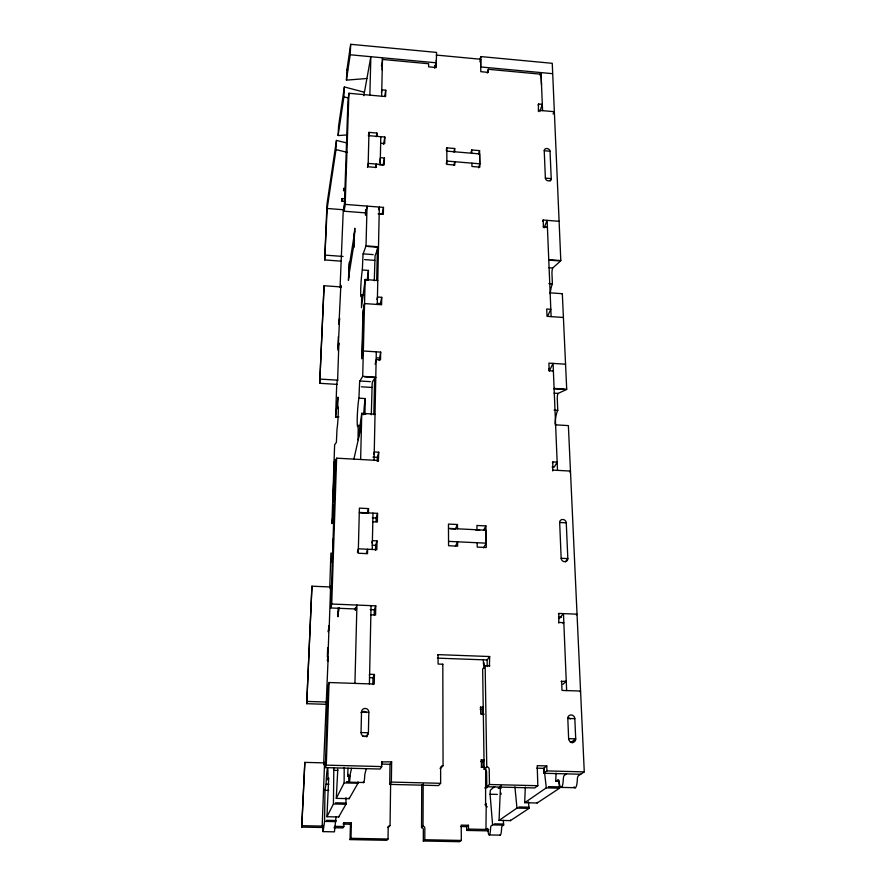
<?xml version="1.0" encoding="UTF-8"?>
<svg xmlns="http://www.w3.org/2000/svg" width="886" height="886" viewBox="0 0 886 886"><rect width="100%" height="100%" fill="white"/><g stroke="black" fill="none" stroke-linecap="round" stroke-linejoin="round"><path stroke-width="1.33" d="M344.178 767.553L344.145 782.914L336.281 798.375L349.15 798.674L357.966 783.257L357.977 781.939M336.071 816.726L334.432 831.854L323.102 831.622L324.575 821.388L324.996 789.603L326.092 784.143A13.888 0.82 -87.6 0 1 327.443 768.395A13.888 0.82 -87.6 0 1 327.886 779.979L328.717 778.096L326.945 816.726L338.685 816.981L345.961 804.255L345.983 797.599M434.649 68.178L434.649 65.42M550.339 292.358A14.143 2.99 -85.3 0 1 552.399 283.874L551.956 273.497A4.031 0.842 -85.1 0 1 552.709 268.004L560.528 261.016A4.142 0.886 -84.9 0 0 560.805 260.55L552.255 63.316L480.888 56.582L480.079 58.963M468.45 825.276L466.645 826.649L466.678 830.426L468.484 829.086L468.45 825.276L461.207 825.121L461.329 840.437L459.568 841.7L423.309 841.002L423.353 829.551A1.905 1.816 81.4 0 0 421.548 827.613L421.725 784.597M423.309 841.002L424.804 839.74L424.837 828.2A1.916 1.827 81 0 0 423.021 826.25L423.176 783.888M333.812 767.94L333.435 803.979L326.945 816.726M350.446 824.246L343.103 824.091L343.967 822.695L351.377 822.839L350.446 824.246L350.048 839.596L386.805 840.305L388.024 839.02L388.19 827.446A1.927 1.838 86.7 0 1 390.05 825.564L390.637 783.091M489.404 666.471L489.67 656.537L438.083 654.632L438.094 664.046L442.812 664.212L443.055 765.67A2.536 2.425 69.4 0 0 440.619 768.129L440.641 783.302L438.492 785.583L389.718 784.387L389.995 764.286L391.645 761.794L381.534 761.949M389.718 784.387L391.368 782.083L391.645 761.794M369.274 675.121L369.628 674.29L374.435 674.456L374.246 684.058L329.071 682.519L328.086 685.764L325.306 767.608L380.16 769.037L381.711 766.578L381.788 761.528M480.888 56.582L480.699 66.959L552.222 73.638M356.626 609.014L330.733 607.962L331.718 604.019L375.753 605.836L375.575 615.017L370.869 614.829M371.732 542.885L372.419 540.659L377.015 540.881L376.849 549.674L358.365 548.811L357.39 552.31M359.284 512.44L377.547 513.359L377.381 521.998L372.807 521.765M378.344 461.34L378.732 452.203L374.269 451.949L373.604 454.529M376.982 299.534L377.502 297.031L381.733 297.331L381.589 304.762L364.545 303.566L362.983 311.828L361.754 358.808L363.338 350.989L380.67 352.119L380.515 359.849L376.196 359.572M365.918 212.928L344.2 211.222L345.175 204.378L383.472 207.402L383.339 214.357L379.23 214.035M379.573 162.426L380.415 157.697L384.424 158.04L384.291 164.741L368.122 163.389M368.831 135.669L384.834 137.042L384.701 143.632L380.714 143.288M381.423 92.343L381.833 89.851L385.742 90.206L385.62 96.563L348.918 93.274L347.954 100.749L344.2 211.222M373.837 414.67L374.623 377.702M376.705 279.965L377.414 247.05M382.187 69.905L382.442 57.789M361.189 712.743L361.521 712.001A3.688 3.644 63.7 0 1 365.253 708.435A3.688 3.644 63.7 0 1 368.831 712.222L368.399 732.777L366.538 736.465L362.507 736.344M369.418 683.892L371.057 605.647M372.231 549.464L372.984 513.127M374.091 460.244L376.295 351.831M377.281 304.463L379.319 207.08L378.843 209.661M380.216 164.397L380.792 136.688M381.633 96.209L382.464 59.44L428.636 63.737L428.625 66.838L436.289 67.546L436.289 60.06M372.862 684.557L372.995 677.768L374.435 674.456M374.235 614.95L374.346 609.745L375.753 605.836M375.52 550.306L375.62 545.322L377.015 540.881M376.085 521.699L376.162 518.022L377.547 513.359M377.281 461.451L377.358 457.342L378.732 452.203M379.274 360.547L380.67 352.119M368.421 512.894L368.521 508.597L359.395 508.132L358.254 553.241L367.513 553.661L367.612 549.242L366.295 553.628M376.871 136.355L376.938 133.066L368.975 132.379L368.399 136.001M371.312 414.759L372.175 383.416L372.419 381.788L375.764 377.181L362.695 376.362L359.65 381.401L358.93 398.179A14.996 1.063 -86.6 0 0 357.246 417.937A14.996 1.063 -86.6 0 0 358.199 425.413L358.033 439.855L361.754 413.297L374.955 414.227M374.291 280.707L375.066 255.788L378.488 246.806L366.018 245.865L363.016 254.304L362.341 269.975A14.397 0.964 -86.2 0 0 360.713 289.545A14.397 0.964 -86.2 0 0 361.676 294.828L361.477 307.73L365.165 279.478L377.757 280.552M364.921 414.083L365.298 398.567L358.93 398.179M368.188 280.054L368.421 270.418L362.341 269.975M361.045 732.556L368.399 732.777A3.732 3.677 76.6 0 1 364.644 736.399A3.732 3.677 76.6 0 1 361.045 732.556L361.521 712.001L368.831 712.222M365.63 209.683L365.486 215.176L367.037 206.106L366.018 245.865M355.352 607.685L355.286 610.266L356.925 605.06L354.932 683.394M350.048 839.596L350.978 838.311L351.377 822.839M360.635 459.502L361.754 413.297M362.695 376.362L365.165 279.478M368.975 132.379L368.1 166.767L376.173 167.432L376.24 164.065L375.631 167.598M369.861 95.145L370.846 56.704L363.814 95.71M333.989 827.745L342.993 827.923L343.857 826.549L343.967 822.695M434.982 67.535L436.289 62.817L436.576 52.407L350.69 44.3L346.902 69.894L346.426 80.039A3.777 1.883 4.1 0 0 347.511 80.05L366.915 78.5M350.003 776.125L347.622 776.07L348.021 768.184M349.15 798.674L349.184 797.71M338.563 610.853L337.865 616.756L338.142 607.984M349.084 273.885L348.42 280.408L349.461 261.935L349.372 264.914M353.835 244.425L353.747 247.515L354.832 228.234L354.112 235.189M336.281 798.375L337.799 769.103M338.685 816.981L338.707 816.394M323.689 763.4L328.185 657.035L327.244 660.447M327.355 657.091L327.687 647.555M328.252 631.197L329.06 625.715L327.831 661.377M329.769 587.241L330.899 553.119L332.582 553.451L332.671 552.82M333.59 523.537L331.918 523.449L334.631 444.783L336.381 442.38L337.001 429.123A11.618 0.642 -86.6 0 0 338.23 413.751A11.618 0.642 -86.6 0 0 337.721 407.959L337.965 397.105L335.584 417.184L338.009 417.328M335.584 417.184L336.724 384.347L337.666 378.765L338.895 342.993L337.943 348.829L338.374 336.558M340.058 287.629L343.281 209.727L344.687 204.024L344.975 197.7M330.733 607.962L335.639 463.289L336.625 458.173L378.566 460.487M325.306 767.608L326.292 765.139L329.071 682.519M331.718 604.019L336.625 458.173M345.175 204.378L348.918 93.274M556.043 773.157L555.788 779.902A4.84 1.074 89.8 0 0 555.788 781.308L558.08 781.363M323.279 827.524L301.727 827.092L304.839 762.37L325.295 762.912M326.092 704.315L306.722 703.694L311.938 586.189L330.744 586.997M337.322 384.391L319.702 383.295L324.066 285.724L341.221 286.953M340.999 261.149L324.697 259.941L326.58 213.493L327.178 208.476L343.524 209.76M301.727 827.092L304.839 762.37M306.722 703.694L311.938 586.189M319.702 383.295L324.066 285.724M324.697 259.941L327.178 208.476M525.309 787.045L524.733 801.453A4.408 0.875 90 0 0 524.722 802.716L537.149 803.004L559.564 788.197A4.685 1.041 89.7 0 0 559.465 786.901L558.701 780.599M500.501 785.76L499.095 819.229A4.042 0.731 -89.8 0 0 499.084 820.392L510.447 820.635L529.008 808.375A4.264 0.853 89.9 0 0 528.942 807.19L528.377 801.797M346.204 134.993L339.116 135.503A3.466 1.584 3.9 0 1 338.12 135.48L343.901 96.884L344.366 86.95L364.301 92.21M345.606 201.355L341.774 201.044L341.885 198.608M343.668 188.386L343.558 190.867L344.012 188.264M346.426 80.039L350.214 54.777L350.69 44.3M336.436 140.442L327.034 203.769L326.635 212.142L335.993 149.679L336.436 140.442L346.559 142.879M338.12 135.48L338.563 126.067L344.366 86.95M332.881 550.35L333.269 539.175A12.105 0.687 -86.9 0 0 333.446 538.19M331.918 523.449L334.31 504.499L334.044 516.383A12.105 0.687 -86.9 0 1 334.454 516.017M340.49 287.828L340.866 285.347L338.939 324.442M338.884 322.892L339.593 318.384L338.075 350.557M354.788 231.312L348.851 268.469L348.575 277.418L354.511 240.582M381.445 65.797L381.855 63.249M367.469 167.421L367.9 164.73M376.34 136.688L376.938 133.066M384.69 96.43L385.742 90.206M341.774 201.044L342.217 198.53L345.296 198.785M383.56 144.252L384.834 137.042M384.424 158.04L383.14 165.128L379.164 164.796M333.956 464.463L334.908 459.457L334.454 466.844M334 464.463L334.72 460.72L332.671 502.971L333.789 491.985L333.557 493.181M364.611 303.577L363.426 309.779L362.208 356.881L363.404 350.989M383.472 207.402L382.176 214.213L378.1 213.891M381.733 297.331L380.404 303.566L377.259 303.344M330.611 562.665L332.726 553.263M353.879 459.158L361.51 425.236M375.155 364.224L375.93 360.735M329.991 588.636L330.622 585.967L329.182 628.218L328.23 631.873M446.223 150.199L446.81 147.829L454.695 148.505L454.717 151.794M446.223 163.722L446.898 161.064L479.813 163.821L479.647 153.909L446.854 151.129M453.765 152.049L454.695 148.505M479.902 61.743L480.566 59.24L436.289 55.065M453.865 165.228L454.784 161.717L454.817 165.051L446.887 164.386L446.81 147.829M337.987 612.979L339.416 607.707M487.278 73.04L488.308 69.296L541.069 74.214L542.575 110.639M368.521 508.597L367.214 513.304L360.768 512.983M471.053 152.303L471.717 149.956L479.559 150.62L479.835 167.144L471.95 166.479L471.906 163.157M478.529 154.153L479.559 150.62M478.639 167.797L479.813 163.821M538.101 105.212L538.522 104.005L542.31 104.349L539.818 111.581M538.356 111.514L538.522 104.005M553.108 114.061L553.971 111.669L538.777 110.307M323.645 764.718L324.586 762.27L322.183 826.106L322.748 825.154L323.102 831.622M550.339 180.921L551.225 178.629L550.029 151.218A2.957 2.381 19.7 0 0 547.027 148.538A2.957 2.381 19.7 0 0 544.237 150.731L545.377 178.141A2.99 2.437 20.3 0 0 548.412 180.888A2.99 2.437 20.3 0 0 551.225 178.629L545.377 178.141M542.73 221.157L543.162 220.049L559 221.301M544.104 227.879L547.127 220.359L551.125 316.623M539.906 75.088L541.003 72.597L541.49 84.602M548.046 315.305L550.815 309.28L546.728 308.993L547.016 316.335L563.418 317.476M455.437 546.208L457.597 541.811L457.63 546.164L448.56 545.732L448.46 524.069L457.464 524.512L455.326 529.053L450.232 528.798M347.622 776.07L348.563 774.442L348.73 777A10.034 0.753 -87.8 0 0 349.305 782.161A10.034 0.753 -87.8 0 0 350.247 774.076L351.576 768.295M483.479 530.426L485.882 525.919L476.923 525.476L476.989 529.773M483.634 547.825L486.204 543.173L485.982 530.216L448.515 528.377M366.295 768.671L364.822 774.442A10.012 0.853 -88 0 1 363.349 781.574M437.739 655.219L438.083 654.632M552.355 462.78L552.853 461.938L557.161 462.182L554.182 467.143L552.044 467.033M552.687 470.942L552.853 461.938M442.457 664.777L442.812 664.212M569.842 472.061L570.462 471.075L553.174 470.123M487.245 666.593L487.134 659.959L489.67 656.537M489.836 665.907L485.151 665.74L482.648 669.085L484.155 769.247A2.503 2.37 66 0 1 486.591 771.795L486.824 786.768L534.712 787.942L537.835 785.705L537.204 765.67L546.762 765.925L546.939 770.909L543.738 773.279L543.572 768.339L546.762 765.925M565.445 561.757L567.826 558.59L566.265 522.818A3.4 3.079 34.6 0 0 562.832 519.473A3.4 3.079 34.6 0 0 559.664 522.485L561.159 558.28A3.455 3.145 37.6 0 0 564.626 561.702A3.455 3.145 37.6 0 0 567.826 558.59L561.159 558.28M480.301 707.36L483.136 707.072M558.39 614.053L558.911 613.422L577.03 614.164L576.365 614.917M559.21 618.605L563.452 613.599L566.641 690.582M558.745 623.079L558.911 613.422M563.02 623.567L563.828 622.648L559.276 622.459M390.05 825.564L388.832 826.948A1.905 1.827 87.1 0 0 387.536 827.48M443.055 765.67L440.896 768.118A2.503 2.403 70.1 0 0 439.999 768.273M481.054 760.011L483.723 759.767M561.071 681.522L566.254 681.146L562.964 684.324M484.42 760.254L483.003 761.628L480.666 761.561M481.153 767.32L484.044 767.099M421.548 827.613L423.021 826.25M484.155 769.247L486.757 766.822L485.151 665.74M579.865 691.678L580.563 691.058L562.001 690.427L561.624 680.991M486.824 786.768L489.471 784.509L537.835 785.705M487.322 806.891A2.835 2.669 70.3 0 1 485.583 804.233L485.672 768.361M494.698 786.569L490.689 789.891A3.854 0.676 -89.5 0 0 490.08 794.244L492.516 823.792A3.921 0.687 -89.8 0 1 492.561 824.899L491.132 825.885A3.921 0.687 -89.8 0 0 490.534 828.908A7.775 1.34 -89.7 0 1 489.349 834.933L500.324 835.155M501.188 785.926L498.22 788.341L500.967 788.407M484.93 804.743L486.226 803.713L485.96 829.44L487.344 828.488A3.865 0.664 -89.8 0 1 488.009 830.625A7.775 1.34 -89.7 0 0 489.349 834.933M499.084 820.392L516.915 808.11L529.008 808.375M524.722 802.716L546.263 787.875L559.564 788.197M555.788 781.308L558.036 779.758A4.884 1.085 89.7 0 1 559.177 782.283A9.835 2.215 89.8 0 0 561.48 787.388A9.835 2.215 89.8 0 0 563.297 779.481A4.973 1.13 89.7 0 1 564.216 775.494L566.586 773.866M503.27 820.292L503.602 824.024A3.921 0.72 -89.9 0 1 503.658 825.121L502.163 826.117A3.921 0.709 -89.9 0 0 501.542 829.141A7.764 1.395 -89.9 0 1 499.914 835.066M555.345 425.501A4.364 0.975 -86.6 0 1 555.611 424.837L568.38 425.601L584.273 771.883L578.248 775.859A4.962 1.185 89.5 0 0 577.307 779.835A9.824 2.315 89.6 0 1 574.028 786.779M553.994 393.151L558.069 393.406L566.409 389.585A4.297 0.975 -86.1 0 0 566.708 389.22L562.322 293.709L550.14 292.834A4.186 0.875 -85.3 0 0 549.874 293.576M347.711 69.916L346.902 69.894M302.281 825.697L322.404 826.106M334.476 826.35L343.857 826.549M468.484 829.086L488.695 829.495M466.678 830.426L488.075 830.869M350.978 838.311L388.024 839.02M424.804 839.74L461.329 840.437M326.513 820.314L336.049 820.525M494.366 823.836L503.602 824.024M324.575 821.388L336.027 821.632M492.561 824.899L503.658 825.121M460.654 826.516L466.645 826.649M324.974 790.312L328.717 790.401M490.08 794.244L497.356 794.41M335.55 802.816L345.972 803.048M518.864 806.958L528.942 807.19M333.435 803.979L345.961 804.255M391.368 782.083L440.641 783.302M346.47 781.651L349.029 781.718M548.39 786.624L559.465 786.901M349.084 782.172L363.825 782.526M560.816 787.377L575.424 787.732M344.145 782.914L357.966 783.257M326.092 784.143L328.939 784.221M381.467 764.064L389.995 764.286M536.816 768.162L543.572 768.339M326.292 765.139L381.711 766.578M546.939 770.909L584.273 771.883M543.738 773.279L580.707 774.231M333.69 770.344L337.787 770.443M568.635 738.647L575.712 738.858L574.826 718.668A3.699 3.422 55.3 0 0 571.16 714.947A3.699 3.422 55.3 0 0 567.804 718.446L568.635 738.647A3.743 3.455 57.6 0 0 572.334 742.413A3.743 3.455 57.6 0 0 575.712 738.858L572.278 741.504A3.699 3.422 58 0 1 572.079 742.845M570.351 742.368L573.198 742.446M307.298 701.424L327.366 702.077M480.157 709.221L482.925 709.309M484.199 714.194L480.71 714.083L480.611 706.995M567.804 718.446L574.826 718.668M369.429 677.646L372.995 677.768M437.418 658.143L487.134 659.959M370.259 609.579L374.346 609.745M558.523 617.298L561.281 617.409M372.198 545.167L375.62 545.322M448.571 541.379L486.204 543.173M559.664 522.485L566.265 522.818M372.286 517.834L376.162 518.022M331.995 522.995L334.387 523.117M475.871 530.061L479.68 530.238M372.94 457.098L377.358 457.342M358.199 425.413L360.779 425.557M361.632 413.983L365.763 414.227M335.661 416.686L338.895 416.874M361.355 386.794L371.921 387.448M554.082 410.074L557.77 410.296L557.283 398.944A4.175 0.93 -86.3 0 1 558.069 393.406M566.708 389.22L554.104 388.422A4.297 0.941 -86.2 0 1 553.816 388.788L564.316 389.452M364.755 376.882L375.642 377.569M359.716 380.991L370.304 381.656M320.3 379.097L338.042 380.205M565.556 364.224L548.899 363.127L549.198 370.769L553.385 371.035M376.694 357.822L379.33 357.988M365.043 280.242L367.679 280.43M361.676 294.828L364.135 294.994M548.877 283.609L552.399 283.874M560.805 260.55L548.755 259.642A4.142 0.853 -85 0 1 548.489 260.107L558.523 260.861M367.989 246.507L378.366 247.283M363.083 253.85L373.205 254.614M548.799 267.716L552.709 268.004M325.295 255.135L343.07 256.453M364.644 259.62L374.734 260.362M543.162 226.849L545.787 227.06M547.415 227.248L543.439 226.938L543.162 220.049M544.237 150.731L550.029 151.218M350.214 54.777L436.289 62.817M343.901 96.884L348.508 98.003M347.456 152.403L336.946 149.823A3.345 1.462 4 0 0 336.226 149.734M544.159 769.015L546.175 786.569A4.696 1.008 89.9 0 1 546.263 787.875M514.899 786.823L516.848 806.913A4.275 0.82 -89.9 0 1 516.915 808.11M557.504 470.355L553.063 363.404L549.287 370.946L549.187 368.432M488.308 69.296L488.374 72.386L480.788 71.677L480.566 59.24M485.882 525.919L486.248 547.515L477.222 547.094L477.166 542.741M489.471 784.509L489.216 769.391A2.536 2.392 65.5 0 0 486.757 766.822M484.033 662.706L484.121 668.221M483.357 659.483L483.424 663.536A2.647 2.503 46.8 0 0 484.199 665.386M482.239 709.287L482.316 714.659M482.992 760.697L483.091 767.531M481.364 759.701L481.463 767.032M471.717 149.956L471.762 153.245M457.464 524.512L457.497 528.82M367.336 279.71A14.397 1.03 -86.2 0 1 368.421 270.418M363.714 414.748A14.984 1.13 -86.6 0 1 365.298 398.567M567.782 717.826A3.666 3.389 55.7 0 1 570.285 718.945M367.003 735.546A3.688 3.644 78.4 0 1 366.715 736.897M361.322 712.422A3.655 3.61 66.5 0 1 366.439 712.588M485.063 787.765A2.791 2.636 68.6 0 1 487.023 787.809M485.34 788.662A2.813 2.647 68.2 0 1 486.093 786.713M500.989 794.498A3.843 0.698 -89.7 0 1 501.011 793.059M510.447 820.635A4.031 0.764 -90 0 1 510.447 820.059M537.149 803.004A4.408 0.919 89.8 0 1 537.137 802.373M562.189 294.052A4.186 0.919 -85.3 0 1 562.322 293.709M555.057 424.017A14.708 3.289 -86.5 0 1 557.77 410.296"/></g></svg>
